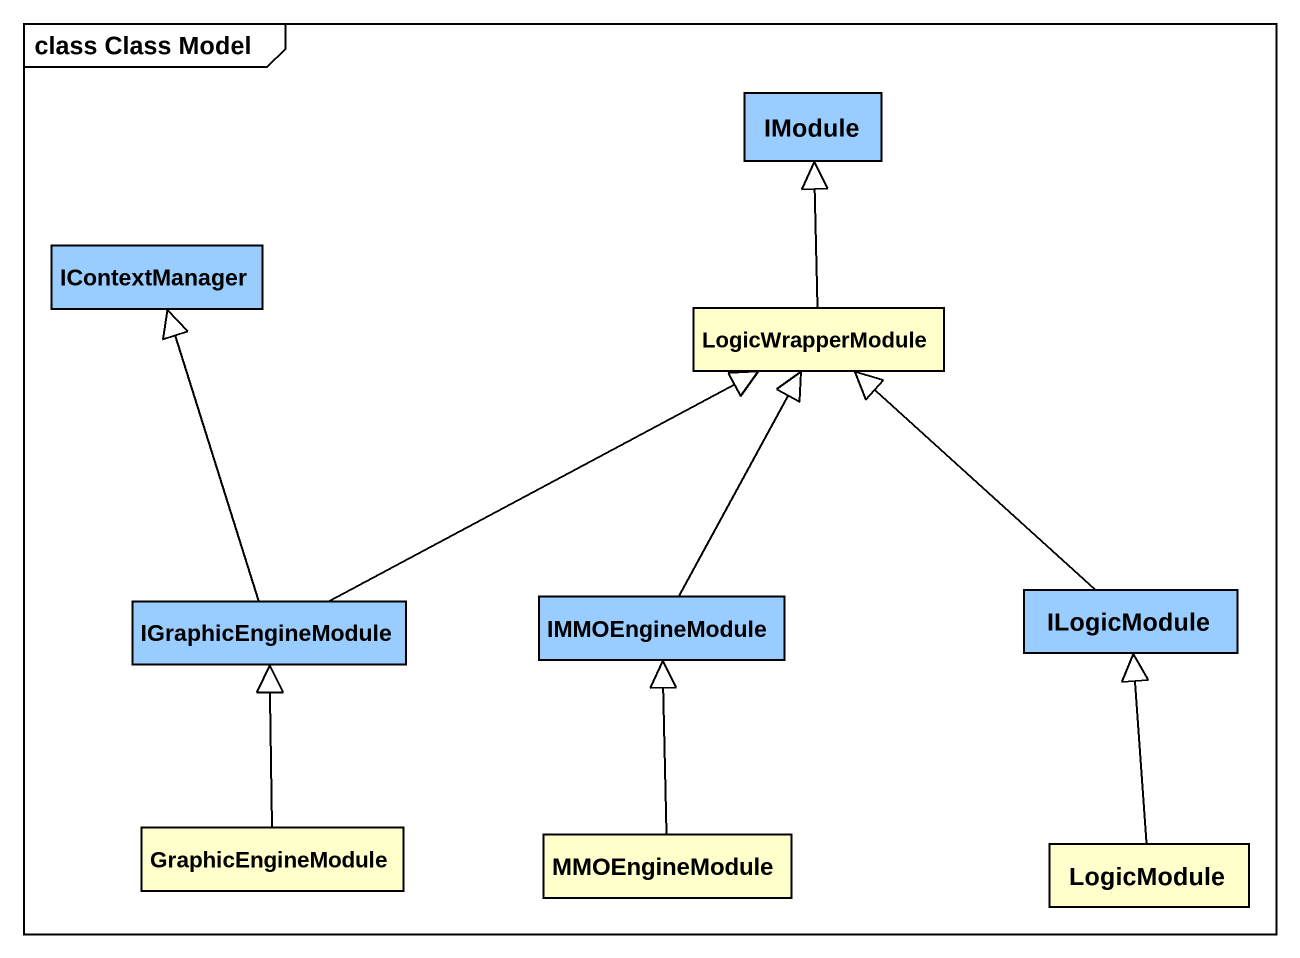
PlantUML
@startuml
mainframe class Class Model
hide circle
hide empty members
class IModule #99CCFF
class IContextManager #99CCFF
class LogicWrapperModule
class IGraphicEngineModule #99CCFF
class IMMOEngineModule #99CCFF
class ILogicModule #99CCFF
class GraphicEngineModule
class MMOEngineModule
class LogicModule
LogicWrapperModule -up-|> IModule
IGraphicEngineModule -up-|> IContextManager
IGraphicEngineModule -right-|> LogicWrapperModule
IMMOEngineModule -up-|> LogicWrapperModule
ILogicModule -up-|> LogicWrapperModule
GraphicEngineModule -up-|> IGraphicEngineModule
MMOEngineModule -up-|> IMMOEngineModule
LogicModule -up-|> ILogicModule
@enduml
